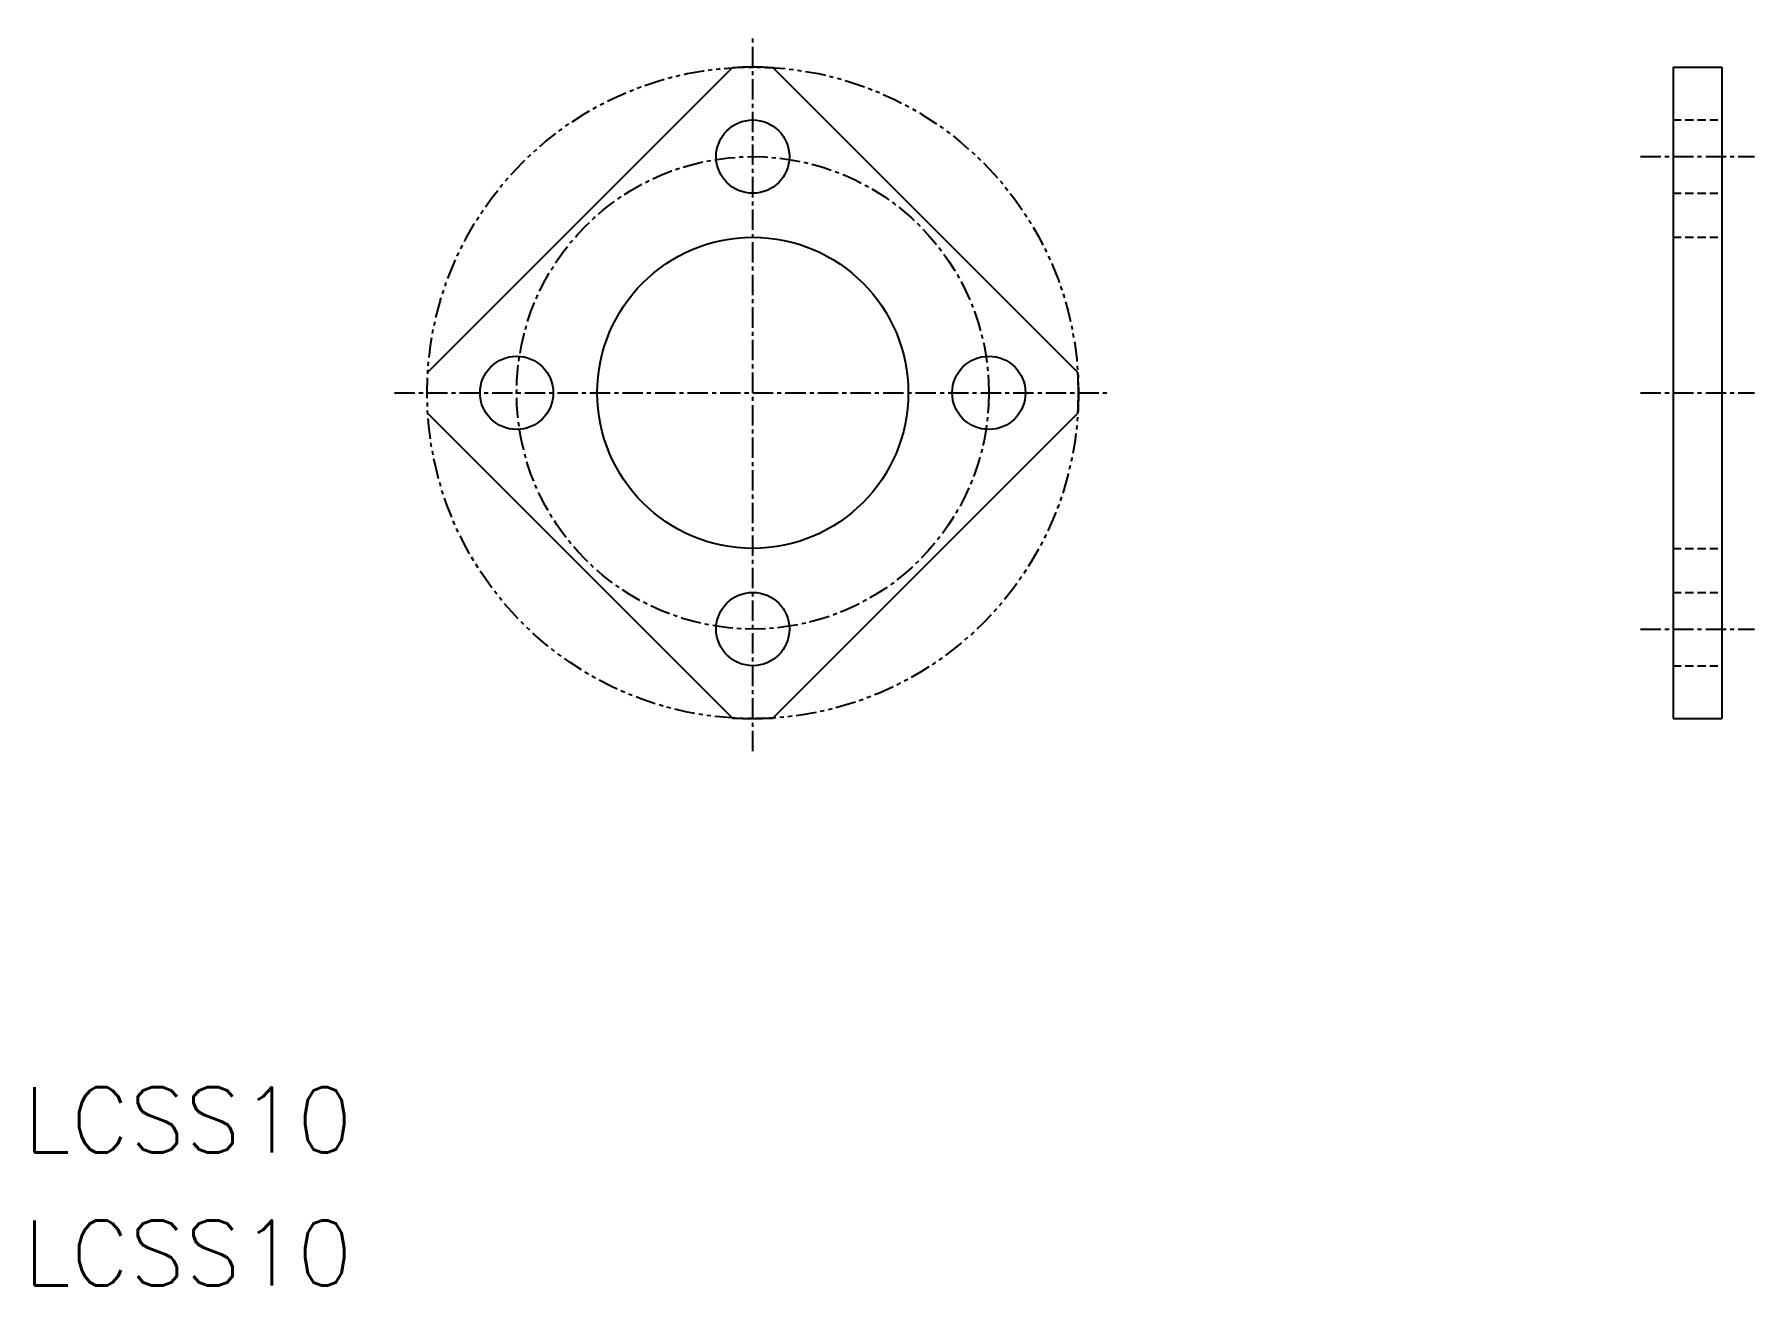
# Model space of a CAD drawing. Extents: x 360 to 466, y 215 to 292.
import ezdxf

# ---------------------------------------------------------------- set-up
doc = ezdxf.new("R2010")
doc.units = 0
for name, pattern in [('CENTER', [2, 1.25, -0.25, 0.25, -0.25]), ('DASHED', [0.75, 0.5, -0.25]), ('PHANTOM', [2.5, 1.25, -0.25, 0.25, -0.25, 0.25, -0.25])]:
    doc.linetypes.add(name, pattern=pattern)
doc.layers.get('0').update_dxf_attribs({"linetype": 'CONTINUOUS'})
doc.layers.add('CENTER', color=1, linetype='CENTER')
doc.styles.get("Standard").update_dxf_attribs({"font": 'txt.shx', "bigfont": 'bigfont.shx'})

msp = doc.modelspace()

# ---------------------------------------------------------------- linework, layer by layer
at = {"color": 7, "linetype": 'CONTINUOUS'}
for p, q in [((384.26, 270.9), (402.97, 289.61)), ((405.48, 289.61), (424.19, 270.9)), ((460.75, 289.65), (463.75, 289.65)), ((460.75, 289.65), (460.75, 249.65)), ((463.75, 289.65), (463.75, 249.65)), ((384.26, 268.4), (402.97, 249.69)), ((405.48, 249.69), (424.19, 268.4)), ((460.75, 249.65), (463.75, 249.65))]:
    msp.add_line(p, q, dxfattribs=at)
at = {"color": 3, "linetype": 'DASHED'}
for p, q in [((460.75, 286.4), (463.75, 286.4)), ((460.75, 281.9), (463.75, 281.9)), ((460.75, 279.2), (463.75, 279.2)), ((460.75, 260.1), (463.75, 260.1)), ((460.75, 257.4), (463.75, 257.4)), ((460.75, 252.9), (463.75, 252.9))]:
    msp.add_line(p, q, dxfattribs=at)
at = {"color": 3, "linetype": 'PHANTOM'}
msp.add_circle((404.23, 269.65), 20, dxfattribs=at)
at = {"color": 7, "linetype": 'CONTINUOUS'}
for centre, radius in [((404.23, 284.15), 2.25), ((404.23, 269.65), 9.55), ((389.73, 269.65), 2.25), ((418.73, 269.65), 2.25), ((404.23, 255.15), 2.25)]:
    msp.add_circle(centre, radius, dxfattribs=at)
for start, end in [(86.4096, 93.5904), (356.4096, 3.5904), (266.4096, 273.5904)]:
    msp.add_arc((404.23, 269.65), 20, start, end, dxfattribs=at)
at = {"layer": 'CENTER', "color": 1, "linetype": 'CENTER'}
for p, q in [((404.23, 247.65), (404.23, 291.65)), ((458.75, 284.15), (465.75, 284.15)), ((382.23, 269.65), (426.23, 269.65)), ((458.75, 269.65), (465.75, 269.65)), ((458.75, 255.15), (465.75, 255.15))]:
    msp.add_line(p, q, dxfattribs=at)
msp.add_circle((404.23, 269.65), 14.5, dxfattribs=at)

# ---------------------------------------------------------------- texts
at = {"color": 7, "linetype": 'CONTINUOUS'}
for p in [(359.43, 223.02), (359.43, 214.85)]:
    msp.add_text('LCSS10', height=4, dxfattribs=at).set_placement(p)

doc.saveas('drawing.dxf')
